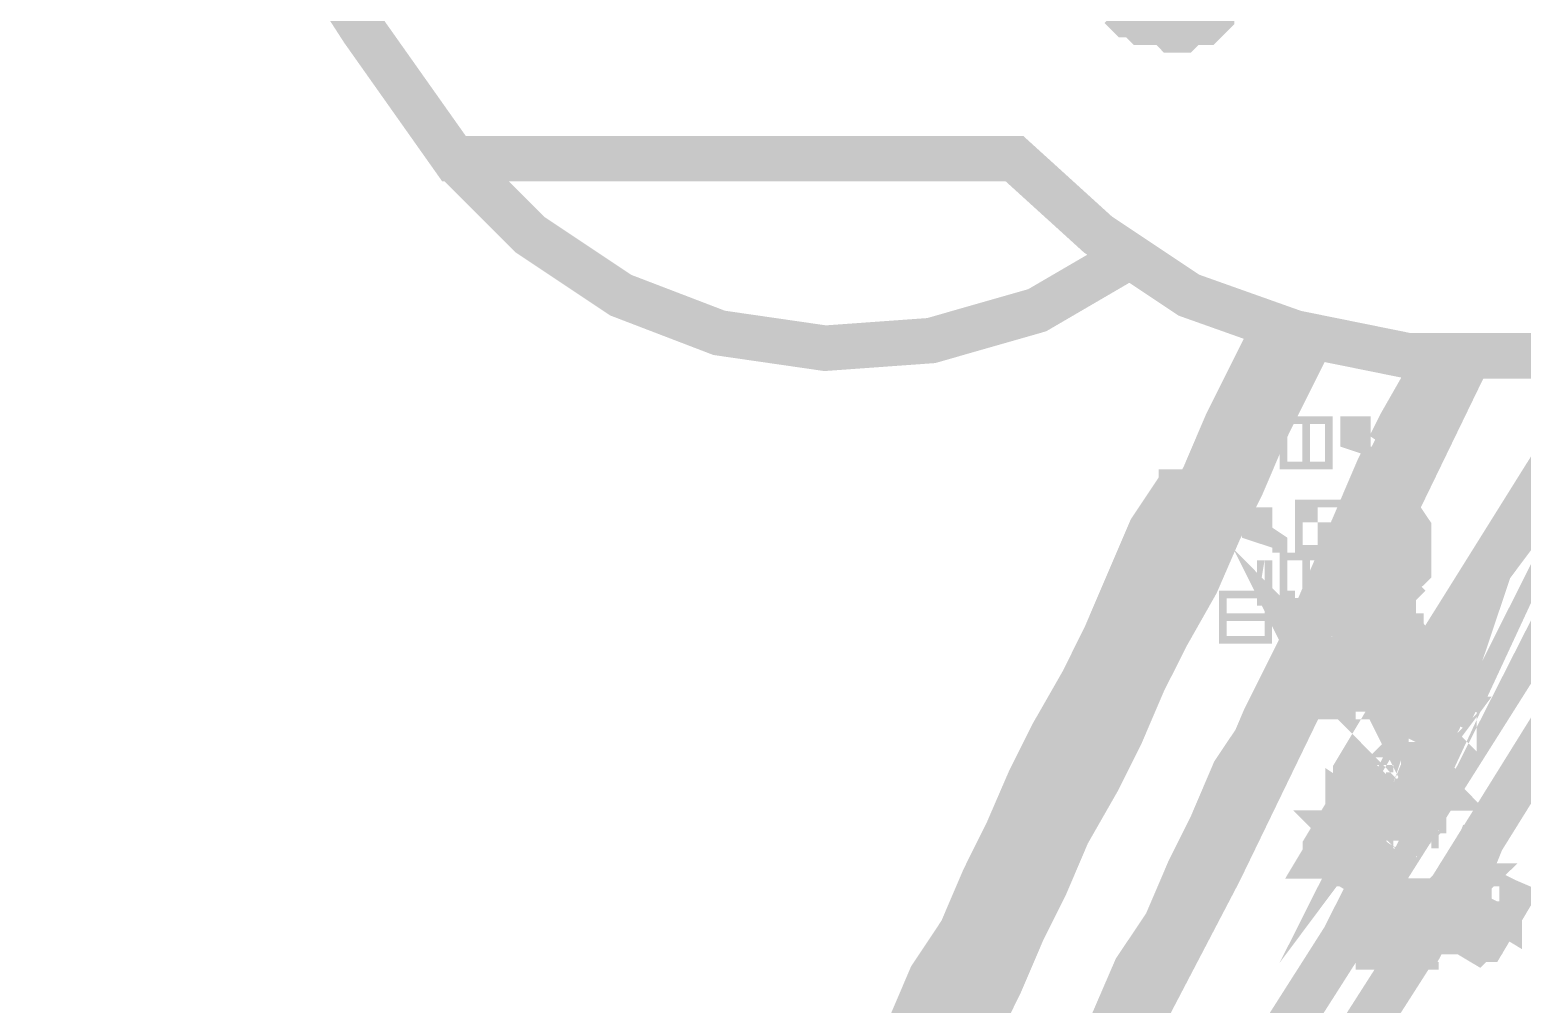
# Model space of a CAD drawing. Extents: x 0.1 to 11.6, y 0.3 to 16.2.
# Drawn here: x 4.9433 to 5.2717, y 5.4024 to 5.6167 of the extents above; entities that cross this region are included whole.
import ezdxf

# ---------------------------------------------------------------- set-up
doc = ezdxf.new("R2010")
doc.units = 0
doc.header["$MEASUREMENT"] = 0

msp = doc.modelspace()

# ---------------------------------------------------------------- linework, layer by layer
at = {"color": 0, "const_width": 0.01}
for points in [[(5.03668, 6.065), (5.014969999999999, 6.038359999999999), (4.998319999999999, 6.008359999999999), (4.98503, 5.976669999999999), (4.97168, 5.928329999999999), (4.963319999999999, 5.878309999999999), (4.960009999999999, 5.82667), (4.963319999999999, 5.77669), (4.97168, 5.726669999999999), (4.98503, 5.67665), (4.998319999999999, 5.64501), (5.01665, 5.61664), (5.03668, 5.588319999999999), (5.16, 5.588319999999999), (5.178329999999999, 5.57167), (5.198349999999999, 5.55832), (5.22168, 5.55003), (5.24669, 5.544969999999999), (5.291669999999999, 5.544969999999999)], [(5.20335, 5.62169), (5.20335, 5.620009999999999), (5.20167, 5.61833), (5.199969999999999, 5.61833), (5.198349999999999, 5.61833), (5.19667, 5.61664), (5.194989999999999, 5.61664), (5.19336, 5.61833), (5.191679999999999, 5.61833), (5.19, 5.61833), (5.18832, 5.61833), (5.186679999999999, 5.620009999999999), (5.184999999999999, 5.620009999999999), (5.18332, 5.62169)], [(5.25, 5.45167), (5.29335, 5.544969999999999), (5.25168, 5.478349999999999)], [(5.341689999999999, 5.589999999999999), (5.24164, 5.431639999999999)], [(5.03668, 5.588319999999999), (5.053329999999999, 5.57167), (5.073349999999999, 5.55832), (5.094999999999999, 5.55003), (5.11833, 5.546649999999999), (5.14165, 5.548329999999999), (5.16499, 5.55501), (5.184999999999999, 5.566679999999999)], [(5.253309999999999, 5.423329999999999), (5.34668, 5.573349999999999)], [(5.136669999999999, 5.388349999999999), (5.14165, 5.39833), (5.14665, 5.40831), (5.153319999999999, 5.419969999999999), (5.15831, 5.43001), (5.163359999999999, 5.441679999999999), (5.16835, 5.45167), (5.173329999999999, 5.463319999999999), (5.18001, 5.473309999999999), (5.184999999999999, 5.48503), (5.19, 5.495009999999999), (5.194989999999999, 5.506669999999999), (5.20167, 5.51833), (5.206649999999999, 5.53), (5.21164, 5.53999), (5.216689999999999, 5.55003)], [(5.14333, 5.388349999999999), (5.14833, 5.39833), (5.153319999999999, 5.40831), (5.15831, 5.419969999999999), (5.16499, 5.43001), (5.169969999999999, 5.441679999999999), (5.17503, 5.45335), (5.18001, 5.463319999999999), (5.186679999999999, 5.473309999999999), (5.191679999999999, 5.48503), (5.19667, 5.49669), (5.20167, 5.506669999999999), (5.20833, 5.51833), (5.213319999999999, 5.53), (5.218319999999999, 5.53999), (5.22168, 5.548329999999999), (5.218319999999999, 5.53999), (5.213319999999999, 5.53), (5.20833, 5.51833), (5.20335, 5.506669999999999), (5.19667, 5.495009999999999), (5.191679999999999, 5.48503), (5.186679999999999, 5.473309999999999), (5.181639999999999, 5.463319999999999), (5.17503, 5.45167), (5.169969999999999, 5.441679999999999), (5.16499, 5.43001), (5.16, 5.419969999999999), (5.155, 5.40831), (5.14833, 5.39833), (5.14333, 5.386669999999999)], [(5.223309999999999, 5.548329999999999), (5.219999999999999, 5.53999), (5.214999999999999, 5.53), (5.210009999999999, 5.51833), (5.20335, 5.506669999999999), (5.198349999999999, 5.495009999999999), (5.19336, 5.48503), (5.18832, 5.473309999999999), (5.18332, 5.463319999999999), (5.17665, 5.45167), (5.171649999999999, 5.441679999999999), (5.166669999999999, 5.43001), (5.16, 5.419969999999999), (5.155, 5.40831), (5.150009999999999, 5.39833), (5.14501, 5.388349999999999)], [(5.22499, 5.548329999999999), (5.219999999999999, 5.538359999999999), (5.214999999999999, 5.528319999999999), (5.210009999999999, 5.51665), (5.20503, 5.506669999999999), (5.199969999999999, 5.495009999999999), (5.19336, 5.483349999999999), (5.18832, 5.473309999999999), (5.18332, 5.46164), (5.178329999999999, 5.45167), (5.171649999999999, 5.44), (5.166669999999999, 5.428329999999999), (5.16168, 5.41835), (5.15668, 5.40668), (5.15169, 5.39665)], [(4.948349999999999, 4.998319999999999), (5.01833, 5.103349999999999), (5.085009999999999, 5.21164), (5.14665, 5.319989999999999), (5.20503, 5.431639999999999), (5.25999, 5.544969999999999)], [(5.17665, 5.388349999999999), (5.181639999999999, 5.39833), (5.18832, 5.41), (5.19336, 5.419969999999999), (5.198349999999999, 5.431639999999999), (5.20503, 5.441679999999999), (5.210009999999999, 5.45335), (5.214999999999999, 5.464999999999999), (5.219999999999999, 5.47499), (5.22499, 5.48503), (5.229989999999999, 5.49669), (5.23665, 5.508359999999999), (5.24164, 5.52001), (5.24669, 5.53), (5.25168, 5.541669999999999), (5.253309999999999, 5.544969999999999), (5.25168, 5.541669999999999), (5.24669, 5.53), (5.24164, 5.52001), (5.23665, 5.508359999999999), (5.229989999999999, 5.49669), (5.22499, 5.48503), (5.219999999999999, 5.47499), (5.214999999999999, 5.464999999999999), (5.210009999999999, 5.45335), (5.20503, 5.441679999999999), (5.198349999999999, 5.431639999999999), (5.19336, 5.419969999999999), (5.18832, 5.41), (5.181639999999999, 5.39833), (5.17665, 5.388349999999999)], [(5.17665, 5.388349999999999), (5.18332, 5.39833), (5.18832, 5.40831), (5.19336, 5.419969999999999), (5.199969999999999, 5.43001), (5.20503, 5.441679999999999), (5.210009999999999, 5.45335), (5.214999999999999, 5.463319999999999), (5.22168, 5.473309999999999), (5.22499, 5.48503), (5.231669999999999, 5.49669), (5.23665, 5.506669999999999), (5.24164, 5.51833), (5.24669, 5.53), (5.25168, 5.53999), (5.25499, 5.544969999999999)], [(5.17665, 5.388349999999999), (5.181639999999999, 5.39833), (5.186679999999999, 5.41), (5.19336, 5.419969999999999), (5.198349999999999, 5.431639999999999), (5.20335, 5.441679999999999), (5.20833, 5.45335), (5.214999999999999, 5.463319999999999), (5.219999999999999, 5.47499), (5.22499, 5.48503), (5.229989999999999, 5.49669), (5.23503, 5.508359999999999), (5.240009999999999, 5.52001), (5.245009999999999, 5.53), (5.25168, 5.541669999999999), (5.253309999999999, 5.544969999999999)], [(5.25, 5.46164), (5.25, 5.460009999999999), (5.253309999999999, 5.464999999999999), (5.25499, 5.469999999999999), (5.253309999999999, 5.466689999999999)], [(5.223309999999999, 5.525009999999999), (5.22499, 5.525009999999999)], [(5.23665, 5.525009999999999), (5.23665, 5.52669), (5.23833, 5.52669)], [(5.136669999999999, 5.39665), (5.14165, 5.40831), (5.14833, 5.41835), (5.153319999999999, 5.43001), (5.15831, 5.44), (5.163359999999999, 5.45167), (5.16835, 5.46164), (5.17503, 5.473309999999999), (5.18001, 5.483349999999999), (5.184999999999999, 5.495009999999999), (5.19, 5.506669999999999), (5.19667, 5.51665), (5.19667, 5.52001)], [(5.24333, 5.511669999999999), (5.24669, 5.506669999999999), (5.24669, 5.50499), (5.24669, 5.503309999999999), (5.24669, 5.50168), (5.24333, 5.49669), (5.24333, 5.495009999999999), (5.24164, 5.495009999999999), (5.240009999999999, 5.49669)], [(5.226669999999999, 5.506669999999999), (5.228349999999999, 5.506669999999999), (5.228349999999999, 5.508359999999999)], [(5.214999999999999, 5.50499), (5.214999999999999, 5.506669999999999), (5.216689999999999, 5.506669999999999)], [(5.24333, 5.50499), (5.24164, 5.50499), (5.24164, 5.503309999999999), (5.24164, 5.50168), (5.24333, 5.5), (5.245009999999999, 5.50168)], [(5.24333, 5.5), (5.24333, 5.50168), (5.24333, 5.503309999999999), (5.24333, 5.50499), (5.245009999999999, 5.50499)], [(5.245009999999999, 5.50499), (5.24669, 5.50499)], [(5.25168, 5.466689999999999), (5.248319999999999, 5.460009999999999), (5.253309999999999, 5.466689999999999), (5.25499, 5.469999999999999), (5.256669999999999, 5.469999999999999), (5.258359999999999, 5.469999999999999), (5.25999, 5.469999999999999)], [(5.24333, 5.495009999999999), (5.245009999999999, 5.49669), (5.24669, 5.498319999999999), (5.24669, 5.5), (5.24669, 5.50168)], [(5.24669, 5.498319999999999), (5.24669, 5.5), (5.24669, 5.50168)], [(5.24669, 5.5), (5.24669, 5.50168)], [(5.24333, 5.436679999999999), (5.24164, 5.43332), (5.23833, 5.428329999999999), (5.240009999999999, 5.431639999999999)], [(5.23833, 5.5), (5.240009999999999, 5.49669), (5.240009999999999, 5.495009999999999), (5.24164, 5.495009999999999), (5.24333, 5.49333), (5.24164, 5.49164)], [(5.240009999999999, 5.49669), (5.23833, 5.498319999999999)], [(5.24333, 5.5), (5.245009999999999, 5.5)], [(5.214999999999999, 5.495009999999999), (5.216689999999999, 5.495009999999999)], [(5.223309999999999, 5.495009999999999), (5.22499, 5.495009999999999)], [(5.233349999999999, 5.48665), (5.233349999999999, 5.48833), (5.231669999999999, 5.48665)], [(5.23833, 5.48665), (5.24164, 5.490009999999999), (5.24333, 5.490009999999999), (5.24333, 5.49164), (5.24164, 5.49164), (5.24164, 5.495009999999999)], [(5.24164, 5.495009999999999), (5.24333, 5.495009999999999)], [(5.191679999999999, 5.49164), (5.19336, 5.49164)], [(5.191679999999999, 5.49164), (5.19336, 5.49164)], [(5.24333, 5.490009999999999), (5.24333, 5.49164), (5.24333, 5.49333)], [(5.21164, 5.48665), (5.21164, 5.48833)], [(5.219999999999999, 5.48833), (5.22168, 5.48833)], [(5.233349999999999, 5.490009999999999), (5.23503, 5.490009999999999)], [(5.23503, 5.48833), (5.233349999999999, 5.490009999999999)], [(5.23665, 5.48665), (5.23665, 5.48833), (5.23503, 5.48833), (5.233349999999999, 5.490009999999999)], [(5.233349999999999, 5.48665), (5.233349999999999, 5.48833)], [(5.229989999999999, 5.483349999999999), (5.23833, 5.473309999999999), (5.24164, 5.473309999999999), (5.24333, 5.473309999999999), (5.245009999999999, 5.473309999999999), (5.245009999999999, 5.47499), (5.24669, 5.47499), (5.24669, 5.476669999999999), (5.24669, 5.478349999999999), (5.24669, 5.479989999999999), (5.245009999999999, 5.479989999999999), (5.245009999999999, 5.481669999999999), (5.24333, 5.481669999999999), (5.24333, 5.483349999999999), (5.24164, 5.483349999999999), (5.240009999999999, 5.483349999999999), (5.23833, 5.48503), (5.23665, 5.48503), (5.23503, 5.48503)], [(5.23503, 5.48503), (5.229989999999999, 5.48503)], [(5.231669999999999, 5.48665), (5.23503, 5.48665), (5.23665, 5.48665), (5.23833, 5.48665), (5.240009999999999, 5.48665), (5.240009999999999, 5.48503), (5.24164, 5.48503), (5.24333, 5.48503), (5.24333, 5.483349999999999), (5.245009999999999, 5.483349999999999), (5.24669, 5.481669999999999), (5.24669, 5.479989999999999)], [(5.231669999999999, 5.48665), (5.23503, 5.48665)], [(5.24669, 5.47499), (5.24669, 5.476669999999999), (5.24669, 5.478349999999999), (5.24669, 5.479989999999999), (5.245009999999999, 5.481669999999999), (5.245009999999999, 5.483349999999999), (5.24333, 5.483349999999999), (5.24164, 5.483349999999999), (5.24164, 5.48503), (5.240009999999999, 5.48503), (5.23833, 5.48503), (5.23665, 5.48503), (5.23503, 5.48503), (5.231669999999999, 5.48503)], [(5.231669999999999, 5.48503), (5.233349999999999, 5.48503)], [(5.248319999999999, 5.479989999999999), (5.24333, 5.48665), (5.23503, 5.48665)], [(5.229989999999999, 5.483349999999999), (5.23665, 5.47168)], [(5.23665, 5.483349999999999), (5.23503, 5.483349999999999)], [(5.23503, 5.483349999999999), (5.23665, 5.483349999999999)], [(5.24333, 5.476669999999999), (5.24333, 5.478349999999999), (5.24333, 5.479989999999999), (5.24333, 5.481669999999999), (5.24164, 5.481669999999999), (5.240009999999999, 5.481669999999999), (5.240009999999999, 5.483349999999999), (5.23833, 5.483349999999999), (5.23665, 5.483349999999999)], [(5.240009999999999, 5.483349999999999), (5.24164, 5.483349999999999)], [(5.24333, 5.481669999999999), (5.24164, 5.481669999999999)], [(5.24669, 5.47168), (5.245009999999999, 5.47168), (5.245009999999999, 5.469999999999999), (5.245009999999999, 5.468319999999999), (5.24669, 5.468319999999999), (5.24669, 5.466689999999999), (5.24669, 5.464999999999999), (5.248319999999999, 5.464999999999999), (5.253309999999999, 5.47168), (5.253309999999999, 5.469999999999999), (5.25168, 5.466689999999999), (5.253309999999999, 5.466689999999999), (5.25499, 5.469999999999999), (5.25499, 5.47168), (5.253309999999999, 5.47168), (5.25168, 5.473309999999999), (5.25168, 5.47499), (5.25168, 5.476669999999999), (5.25, 5.476669999999999), (5.25, 5.478349999999999), (5.25168, 5.478349999999999), (5.25168, 5.479989999999999)], [(5.248319999999999, 5.479989999999999), (5.245009999999999, 5.481669999999999)], [(5.253309999999999, 5.481669999999999), (5.25, 5.478349999999999), (5.25, 5.47499), (5.253309999999999, 5.47168)], [(5.228349999999999, 5.479989999999999), (5.228349999999999, 5.478349999999999), (5.228349999999999, 5.476669999999999), (5.229989999999999, 5.476669999999999), (5.229989999999999, 5.47499), (5.229989999999999, 5.473309999999999), (5.231669999999999, 5.473309999999999), (5.231669999999999, 5.47168), (5.233349999999999, 5.47168), (5.233349999999999, 5.469999999999999), (5.23503, 5.469999999999999), (5.23503, 5.47168), (5.23665, 5.47168), (5.23665, 5.473309999999999), (5.23833, 5.473309999999999)], [(5.228349999999999, 5.478349999999999), (5.228349999999999, 5.476669999999999), (5.228349999999999, 5.47499), (5.229989999999999, 5.473309999999999), (5.229989999999999, 5.47168), (5.231669999999999, 5.47168), (5.231669999999999, 5.469999999999999), (5.233349999999999, 5.469999999999999)], [(5.229989999999999, 5.478349999999999), (5.229989999999999, 5.479989999999999)], [(5.23833, 5.479989999999999), (5.240009999999999, 5.479989999999999)], [(5.23833, 5.479989999999999), (5.240009999999999, 5.479989999999999)], [(5.25, 5.479989999999999), (5.25, 5.478349999999999), (5.24669, 5.47168), (5.245009999999999, 5.473309999999999), (5.24333, 5.473309999999999)], [(5.245009999999999, 5.479989999999999), (5.24333, 5.479989999999999), (5.24333, 5.478349999999999), (5.245009999999999, 5.478349999999999)], [(5.25, 5.478349999999999), (5.248319999999999, 5.479989999999999), (5.24669, 5.479989999999999)], [(5.25, 5.479989999999999), (5.248319999999999, 5.479989999999999)], [(5.226669999999999, 5.47499), (5.228349999999999, 5.47499)], [(5.231669999999999, 5.47499), (5.233349999999999, 5.47499)], [(5.231669999999999, 5.47499), (5.233349999999999, 5.47499)], [(5.240009999999999, 5.47499), (5.24164, 5.47499)], [(5.24164, 5.476669999999999), (5.24164, 5.47499), (5.24333, 5.47499), (5.24333, 5.476669999999999)], [(5.24164, 5.47499), (5.24333, 5.47499), (5.245009999999999, 5.476669999999999)], [(5.24333, 5.476669999999999), (5.245009999999999, 5.476669999999999)], [(5.25499, 5.464999999999999), (5.256669999999999, 5.468319999999999), (5.256669999999999, 5.469999999999999), (5.258359999999999, 5.468319999999999)], [(5.22499, 5.473309999999999), (5.226669999999999, 5.473309999999999), (5.228349999999999, 5.473309999999999)], [(5.228349999999999, 5.473309999999999), (5.229989999999999, 5.47168), (5.231669999999999, 5.47168), (5.231669999999999, 5.469999999999999), (5.233349999999999, 5.469999999999999), (5.23503, 5.469999999999999)], [(5.229989999999999, 5.473309999999999), (5.229989999999999, 5.47168), (5.231669999999999, 5.47168), (5.231669999999999, 5.469999999999999), (5.233349999999999, 5.469999999999999)], [(5.233349999999999, 5.47168), (5.233349999999999, 5.473309999999999)], [(5.233349999999999, 5.47168), (5.23503, 5.47168)], [(5.245009999999999, 5.469999999999999), (5.23503, 5.45335), (5.23503, 5.45167), (5.23503, 5.449969999999999), (5.23503, 5.448349999999999), (5.23665, 5.44667), (5.23833, 5.444989999999999), (5.240009999999999, 5.444989999999999), (5.24164, 5.444989999999999), (5.24333, 5.444989999999999), (5.245009999999999, 5.444989999999999), (5.24669, 5.444989999999999), (5.24669, 5.44667)], [(5.253309999999999, 5.469999999999999), (5.25, 5.463319999999999), (5.248319999999999, 5.460009999999999)], [(5.25, 5.460009999999999), (5.25, 5.45833), (5.25499, 5.464999999999999), (5.253309999999999, 5.464999999999999)], [(5.25499, 5.466689999999999), (5.256669999999999, 5.469999999999999)], [(5.25, 5.463319999999999), (5.25, 5.464999999999999), (5.248319999999999, 5.464999999999999)], [(5.253309999999999, 5.463319999999999), (5.25499, 5.463319999999999), (5.256669999999999, 5.463319999999999)], [(5.25, 5.449969999999999), (5.25168, 5.449969999999999), (5.25, 5.45167), (5.253309999999999, 5.456649999999999)], [(5.245009999999999, 5.43832), (5.24669, 5.44), (5.245009999999999, 5.441679999999999), (5.24333, 5.43832), (5.233349999999999, 5.444989999999999), (5.233349999999999, 5.44336)], [(5.24333, 5.44), (5.245009999999999, 5.444989999999999), (5.24669, 5.444989999999999), (5.24669, 5.44667), (5.24669, 5.448349999999999), (5.248319999999999, 5.448349999999999), (5.248319999999999, 5.449969999999999), (5.25, 5.449969999999999), (5.25, 5.45167), (5.25, 5.449969999999999), (5.248319999999999, 5.449969999999999), (5.245009999999999, 5.441679999999999)], [(5.248319999999999, 5.449969999999999), (5.25, 5.449969999999999), (5.24669, 5.44)], [(5.233349999999999, 5.44336), (5.231669999999999, 5.44), (5.231669999999999, 5.43832), (5.229989999999999, 5.434999999999999), (5.228349999999999, 5.434999999999999), (5.233349999999999, 5.44336), (5.245009999999999, 5.436679999999999)], [(5.25, 5.448349999999999), (5.25, 5.44667), (5.248319999999999, 5.44667)], [(5.248319999999999, 5.44336), (5.248319999999999, 5.444989999999999), (5.25, 5.444989999999999), (5.25, 5.44667)], [(5.233349999999999, 5.444989999999999), (5.228349999999999, 5.436679999999999), (5.228349999999999, 5.434999999999999)], [(5.24669, 5.44), (5.24669, 5.441679999999999), (5.248319999999999, 5.441679999999999), (5.248319999999999, 5.44336), (5.248319999999999, 5.444989999999999), (5.25, 5.444989999999999)], [(5.248319999999999, 5.44336), (5.25, 5.44336)], [(5.233349999999999, 5.441679999999999), (5.231669999999999, 5.43832), (5.240009999999999, 5.43332), (5.231669999999999, 5.43832), (5.229989999999999, 5.434999999999999), (5.23833, 5.43001)], [(5.24669, 5.44), (5.24669, 5.441679999999999)], [(5.263349999999999, 5.44), (5.25999, 5.431639999999999)], [(5.231669999999999, 5.43832), (5.240009999999999, 5.43332), (5.240009999999999, 5.431639999999999), (5.23833, 5.428329999999999), (5.23833, 5.42665), (5.23833, 5.42503), (5.23833, 5.423329999999999), (5.23833, 5.421649999999999), (5.240009999999999, 5.421649999999999), (5.240009999999999, 5.419969999999999), (5.24164, 5.419969999999999), (5.24164, 5.41835), (5.24333, 5.41835), (5.245009999999999, 5.41835), (5.24669, 5.41835), (5.248319999999999, 5.41835), (5.25, 5.41835), (5.25168, 5.419969999999999)], [(5.24333, 5.436679999999999), (5.240009999999999, 5.43332), (5.24164, 5.43332), (5.240009999999999, 5.43332)], [(5.240009999999999, 5.43332), (5.23833, 5.43001), (5.23833, 5.428329999999999), (5.23665, 5.42503)], [(5.26833, 5.42503), (5.258359999999999, 5.43001), (5.25999, 5.431639999999999), (5.258359999999999, 5.43332)], [(5.24164, 5.431639999999999), (5.23833, 5.428329999999999), (5.23833, 5.42665), (5.23833, 5.42503), (5.23833, 5.423329999999999), (5.240009999999999, 5.423329999999999), (5.240009999999999, 5.421649999999999), (5.24164, 5.421649999999999), (5.24164, 5.419969999999999), (5.24333, 5.419969999999999), (5.245009999999999, 5.41835), (5.24669, 5.41835), (5.248319999999999, 5.41835), (5.25, 5.41835), (5.25, 5.419969999999999), (5.25168, 5.419969999999999), (5.25168, 5.421649999999999), (5.25499, 5.42503), (5.256669999999999, 5.428329999999999), (5.258359999999999, 5.428329999999999), (5.25499, 5.42503), (5.25499, 5.42665)], [(5.256669999999999, 5.43001), (5.26833, 5.42503), (5.263349999999999, 5.416669999999999), (5.261669999999999, 5.416669999999999)], [(5.258359999999999, 5.428329999999999), (5.26665, 5.423329999999999), (5.26665, 5.42503), (5.258359999999999, 5.43001), (5.256669999999999, 5.43001)], [(5.16, 5.42665), (5.16168, 5.42665)], [(5.23833, 5.428329999999999), (5.23665, 5.42503), (5.23665, 5.423329999999999), (5.23665, 5.421649999999999), (5.23665, 5.419969999999999), (5.23665, 5.41835), (5.23833, 5.41835), (5.23833, 5.416669999999999), (5.240009999999999, 5.416669999999999), (5.240009999999999, 5.41499), (5.24164, 5.41499), (5.24333, 5.41499), (5.245009999999999, 5.41499), (5.24669, 5.41499), (5.248319999999999, 5.41499), (5.248319999999999, 5.416669999999999), (5.25, 5.416669999999999), (5.25168, 5.419969999999999)], [(5.23665, 5.423329999999999), (5.163359999999999, 5.30832)], [(5.23833, 5.42503), (5.24333, 5.419969999999999), (5.248319999999999, 5.41835)], [(5.25499, 5.42503), (5.253309999999999, 5.421649999999999)], [(5.253309999999999, 5.42503), (5.25499, 5.42503)], [(5.26665, 5.423329999999999), (5.264969999999999, 5.419969999999999), (5.25499, 5.42503)], [(5.25168, 5.419969999999999), (5.253309999999999, 5.419969999999999)], [(5.264969999999999, 5.419969999999999), (5.261669999999999, 5.416669999999999), (5.253309999999999, 5.421649999999999)], [(5.22168, 5.373319999999999), (5.248319999999999, 5.41499)]]:
    msp.add_lwpolyline(points, dxfattribs=at)
for points in [[(5.223309999999999, 5.525009999999999), (5.223309999999999, 5.52669), (5.22499, 5.52669), (5.22499, 5.525009999999999), (5.223309999999999, 5.525009999999999)], [(5.23665, 5.525009999999999), (5.23665, 5.52669), (5.23833, 5.52669), (5.23665, 5.52669), (5.23665, 5.525009999999999)], [(5.228349999999999, 5.506669999999999), (5.226669999999999, 5.506669999999999), (5.226669999999999, 5.508359999999999), (5.228349999999999, 5.508359999999999), (5.228349999999999, 5.506669999999999)], [(5.214999999999999, 5.50499), (5.214999999999999, 5.506669999999999), (5.216689999999999, 5.506669999999999), (5.214999999999999, 5.506669999999999), (5.214999999999999, 5.50499)], [(5.24333, 5.50168), (5.245009999999999, 5.50168), (5.245009999999999, 5.503309999999999), (5.245009999999999, 5.50499), (5.24333, 5.50499), (5.24333, 5.503309999999999), (5.24333, 5.50168)], [(5.226669999999999, 5.476669999999999), (5.228349999999999, 5.473309999999999), (5.229989999999999, 5.473309999999999), (5.226669999999999, 5.476669999999999)], [(5.214999999999999, 5.495009999999999), (5.213319999999999, 5.495009999999999), (5.214999999999999, 5.495009999999999)], [(5.223309999999999, 5.495009999999999), (5.223309999999999, 5.49669), (5.22499, 5.49669), (5.22499, 5.495009999999999), (5.223309999999999, 5.495009999999999)], [(5.191679999999999, 5.49164), (5.19, 5.49164), (5.191679999999999, 5.49164)], [(5.21164, 5.48665), (5.210009999999999, 5.48665), (5.210009999999999, 5.48833), (5.21164, 5.48833), (5.21164, 5.48665)], [(5.219999999999999, 5.48833), (5.22168, 5.48833), (5.219999999999999, 5.48833)], [(5.24164, 5.47499), (5.24333, 5.47499), (5.245009999999999, 5.47499), (5.245009999999999, 5.476669999999999), (5.245009999999999, 5.478349999999999), (5.245009999999999, 5.479989999999999), (5.24333, 5.479989999999999), (5.24333, 5.481669999999999), (5.24164, 5.481669999999999), (5.240009999999999, 5.483349999999999), (5.23833, 5.483349999999999), (5.23665, 5.483349999999999), (5.23503, 5.483349999999999), (5.23665, 5.483349999999999), (5.23833, 5.481669999999999), (5.240009999999999, 5.481669999999999), (5.24164, 5.481669999999999), (5.24164, 5.479989999999999), (5.24333, 5.479989999999999), (5.24333, 5.478349999999999), (5.24333, 5.476669999999999), (5.24164, 5.476669999999999), (5.24164, 5.47499), (5.240009999999999, 5.47499), (5.24164, 5.47499)], [(5.23833, 5.478349999999999), (5.240009999999999, 5.478349999999999), (5.23833, 5.479989999999999), (5.23665, 5.479989999999999), (5.23833, 5.478349999999999)], [(5.229989999999999, 5.479989999999999), (5.229989999999999, 5.478349999999999), (5.229989999999999, 5.479989999999999)], [(5.231669999999999, 5.47499), (5.231669999999999, 5.473309999999999), (5.231669999999999, 5.47499)], [(5.231669999999999, 5.47499), (5.231669999999999, 5.473309999999999), (5.231669999999999, 5.47499)], [(5.228349999999999, 5.473309999999999), (5.226669999999999, 5.473309999999999), (5.22499, 5.473309999999999), (5.226669999999999, 5.473309999999999), (5.228349999999999, 5.473309999999999)], [(5.22499, 5.47168), (5.226669999999999, 5.47168), (5.228349999999999, 5.47168), (5.229989999999999, 5.47168), (5.228349999999999, 5.47168), (5.226669999999999, 5.47168), (5.22499, 5.47168)], [(5.233349999999999, 5.473309999999999), (5.233349999999999, 5.47168), (5.23503, 5.47168), (5.23503, 5.473309999999999), (5.233349999999999, 5.473309999999999)], [(5.25168, 5.463319999999999), (5.25, 5.46164), (5.25168, 5.46164), (5.25168, 5.463319999999999)], [(5.25168, 5.466689999999999), (5.25168, 5.464999999999999), (5.25168, 5.466689999999999)], [(5.253309999999999, 5.466689999999999), (5.253309999999999, 5.464999999999999), (5.253309999999999, 5.466689999999999)], [(5.25, 5.463319999999999), (5.25, 5.46164), (5.25, 5.463319999999999)], [(5.24669, 5.444989999999999), (5.24669, 5.44667), (5.248319999999999, 5.448349999999999), (5.248319999999999, 5.44667), (5.24669, 5.44667), (5.24669, 5.444989999999999)], [(5.25499, 5.42503), (5.253309999999999, 5.42503), (5.253309999999999, 5.423329999999999), (5.25168, 5.423329999999999), (5.25168, 5.421649999999999), (5.25, 5.421649999999999), (5.248319999999999, 5.421649999999999), (5.24669, 5.421649999999999), (5.24669, 5.423329999999999), (5.245009999999999, 5.423329999999999), (5.24333, 5.423329999999999), (5.24333, 5.42503), (5.24164, 5.42503), (5.24164, 5.42665), (5.24164, 5.428329999999999), (5.24164, 5.43001), (5.24164, 5.431639999999999), (5.24333, 5.434999999999999), (5.24333, 5.436679999999999), (5.24333, 5.43832), (5.233349999999999, 5.44336), (5.233349999999999, 5.441679999999999), (5.24333, 5.436679999999999), (5.24164, 5.431639999999999), (5.240009999999999, 5.431639999999999), (5.240009999999999, 5.43001), (5.240009999999999, 5.428329999999999), (5.24164, 5.42665), (5.24164, 5.42503), (5.24333, 5.42503), (5.24333, 5.423329999999999), (5.245009999999999, 5.423329999999999), (5.245009999999999, 5.421649999999999), (5.24669, 5.421649999999999), (5.248319999999999, 5.421649999999999), (5.25, 5.421649999999999), (5.25168, 5.421649999999999), (5.253309999999999, 5.423329999999999), (5.25499, 5.423329999999999), (5.25499, 5.42503)], [(5.23503, 5.44), (5.23665, 5.44), (5.23665, 5.43832), (5.23503, 5.43832), (5.233349999999999, 5.44), (5.23503, 5.44)], [(5.23665, 5.43832), (5.23503, 5.43832), (5.23503, 5.44), (5.23503, 5.43832), (5.23665, 5.43832)], [(5.16, 5.42665), (5.16, 5.428329999999999), (5.15831, 5.42665), (5.16, 5.42665)], [(5.23503, 5.434999999999999), (5.233349999999999, 5.434999999999999), (5.231669999999999, 5.434999999999999), (5.231669999999999, 5.436679999999999), (5.231669999999999, 5.434999999999999), (5.233349999999999, 5.434999999999999), (5.23503, 5.434999999999999)], [(5.231669999999999, 5.436679999999999), (5.233349999999999, 5.436679999999999), (5.233349999999999, 5.434999999999999), (5.23503, 5.434999999999999), (5.233349999999999, 5.434999999999999), (5.231669999999999, 5.434999999999999), (5.231669999999999, 5.436679999999999)], [(5.25499, 5.42503), (5.264969999999999, 5.419969999999999), (5.25499, 5.42503)], [(5.264969999999999, 5.423329999999999), (5.263349999999999, 5.423329999999999), (5.261669999999999, 5.423329999999999), (5.261669999999999, 5.42503), (5.261669999999999, 5.423329999999999), (5.263349999999999, 5.423329999999999), (5.264969999999999, 5.423329999999999)], [(5.261669999999999, 5.42503), (5.263349999999999, 5.42503), (5.263349999999999, 5.423329999999999), (5.264969999999999, 5.423329999999999), (5.263349999999999, 5.423329999999999), (5.261669999999999, 5.423329999999999), (5.261669999999999, 5.42503)], [(5.25999, 5.419969999999999), (5.25999, 5.421649999999999), (5.25999, 5.419969999999999), (5.261669999999999, 5.419969999999999), (5.261669999999999, 5.41835), (5.25999, 5.41835), (5.25999, 5.419969999999999)], [(5.261669999999999, 5.419969999999999), (5.25999, 5.419969999999999), (5.261669999999999, 5.419969999999999)]]:
    msp.add_lwpolyline(points, close=True, dxfattribs=at)

doc.saveas('drawing.dxf')
